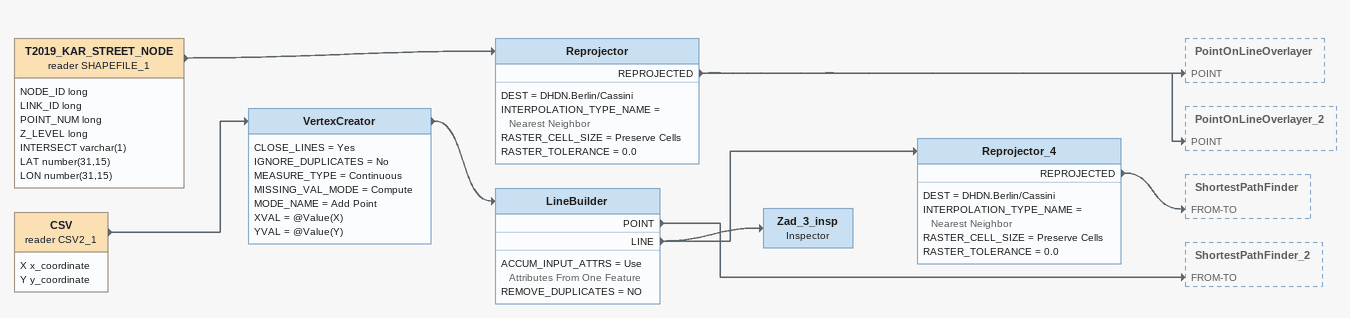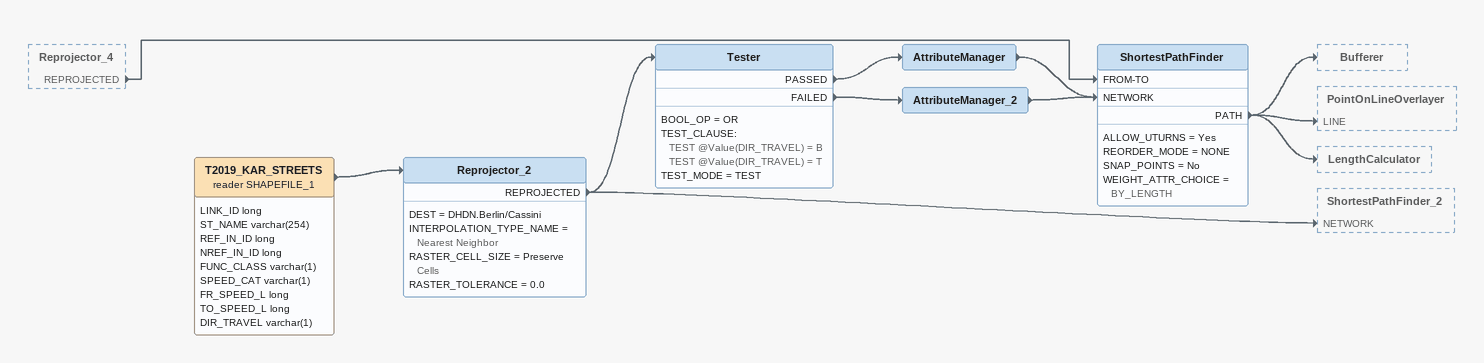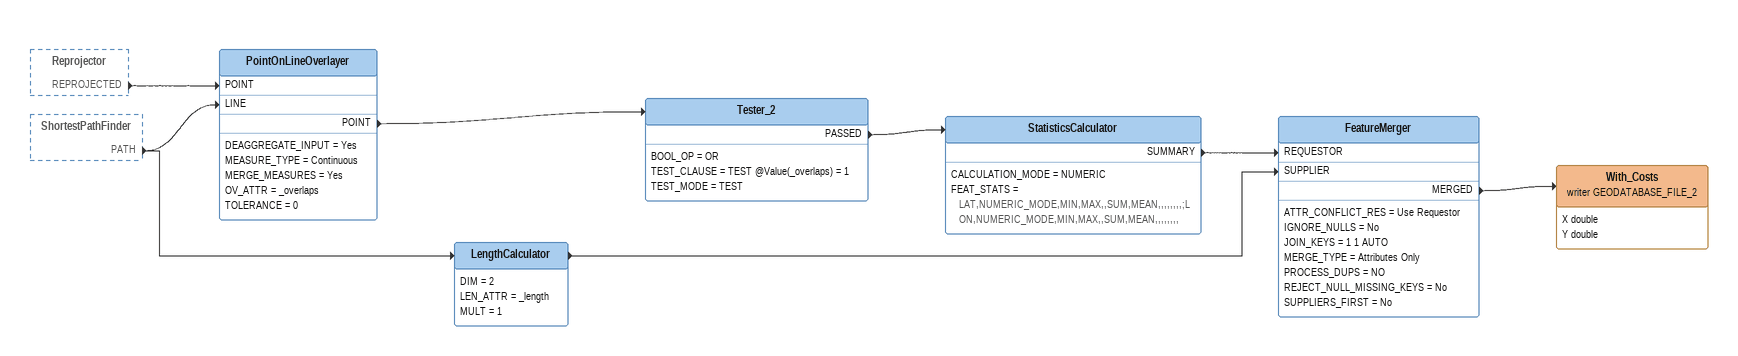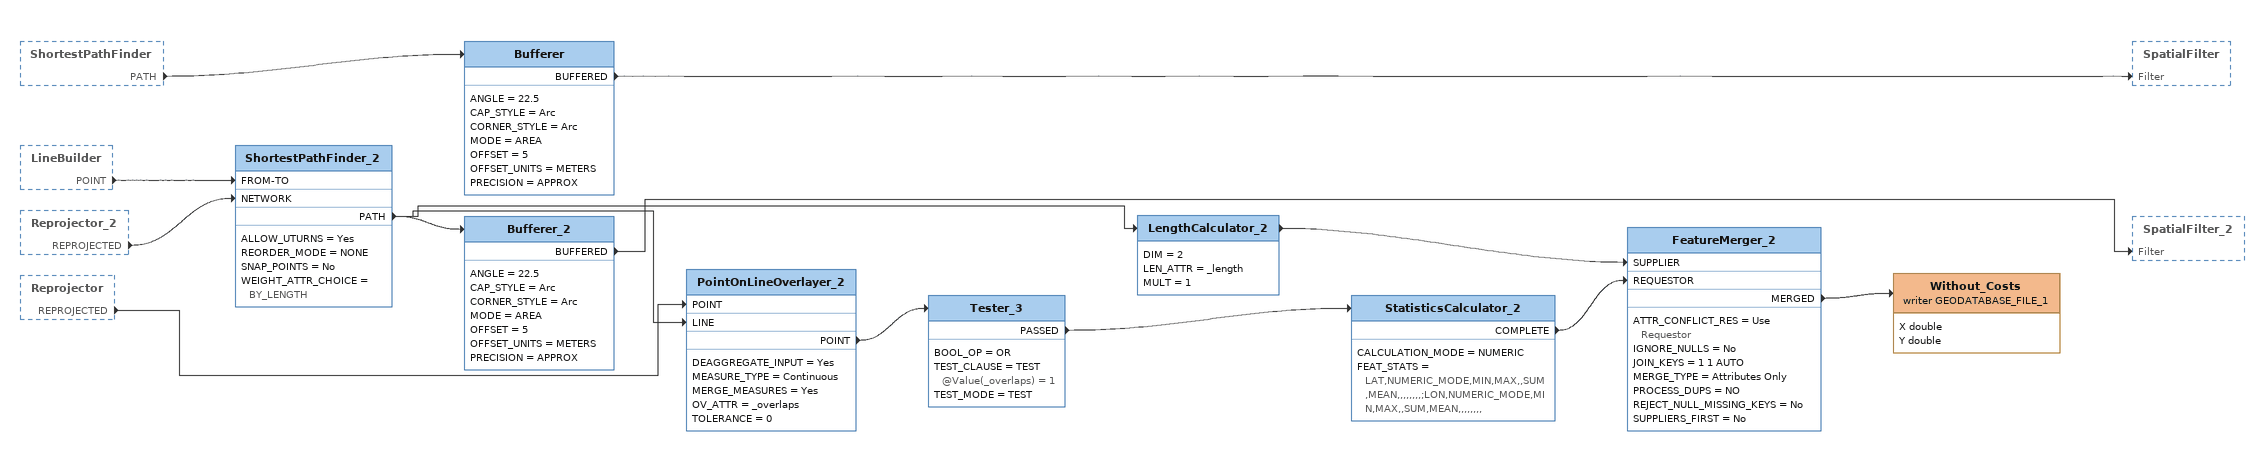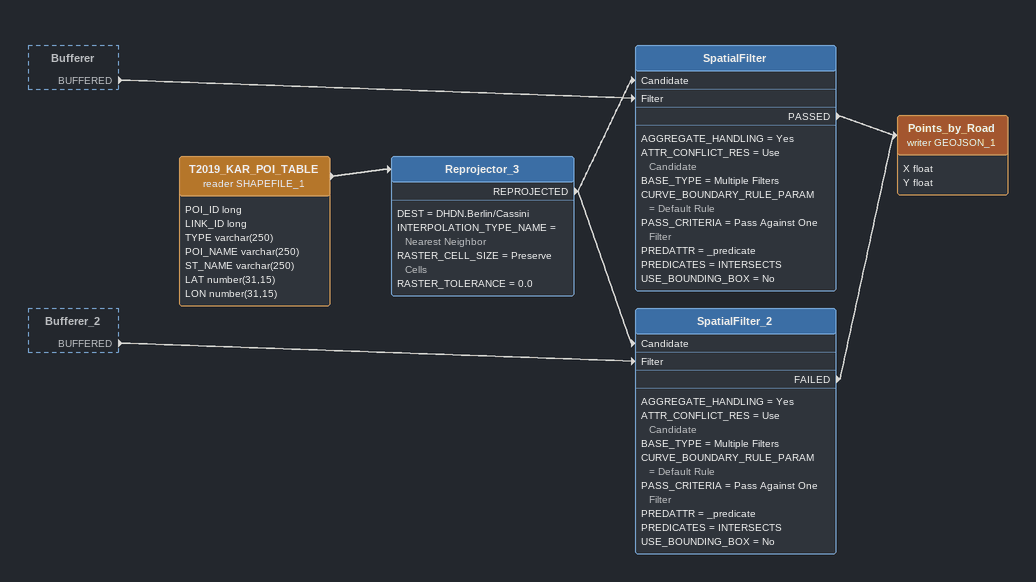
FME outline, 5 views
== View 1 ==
CSV (reader CSV2_1)
    attributes: X x_coordinate, Y y_coordinate
    -> VertexCreator
VertexCreator
    CLOSE_LINES = Yes
    IGNORE_DUPLICATES = No
    MEASURE_TYPE = Continuous
    MISSING_VAL_MODE = Compute
    MODE_NAME = Add Point
    XVAL = @Value(X)
    YVAL = @Value(Y)
    -> LineBuilder
LineBuilder
    ACCUM_INPUT_ATTRS = Use Attributes From One Feature
    REMOVE_DUPLICATES = NO
    POINT -> ShortestPathFinder_2 [FROM-TO]
    LINE -> Reprojector_4
    LINE -> Zad_3_insp
Reprojector_4
    DEST = DHDN.Berlin/Cassini
    INTERPOLATION_TYPE_NAME = Nearest Neighbor
    RASTER_CELL_SIZE = Preserve Cells
    RASTER_TOLERANCE = 0.0
    REPROJECTED -> ShortestPathFinder [FROM-TO]
Zad_3_insp: Inspector
T2019_KAR_STREET_NODE (reader SHAPEFILE_1)
    attributes: NODE_ID long, LINK_ID long, POINT_NUM long, Z_LEVEL long, INTERSECT varchar(1), LAT number(31,15), LON number(31,15)
    -> Reprojector
Reprojector
    DEST = DHDN.Berlin/Cassini
    INTERPOLATION_TYPE_NAME = Nearest Neighbor
    RASTER_CELL_SIZE = Preserve Cells
    RASTER_TOLERANCE = 0.0
    REPROJECTED -> PointOnLineOverlayer [POINT]
    REPROJECTED -> PointOnLineOverlayer_2 [POINT]

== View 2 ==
Reprojector_4 [outside]
    REPROJECTED -> ShortestPathFinder [FROM-TO]
T2019_KAR_STREETS (reader SHAPEFILE_1)
    attributes: LINK_ID long, ST_NAME varchar(254), REF_IN_ID long, NREF_IN_ID long, FUNC_CLASS varchar(1), SPEED_CAT varchar(1), FR_SPEED_L long, TO_SPEED_L long, DIR_TRAVEL varchar(1)
    -> Reprojector_2
Reprojector_2
    DEST = DHDN.Berlin/Cassini
    INTERPOLATION_TYPE_NAME = Nearest Neighbor
    RASTER_CELL_SIZE = Preserve Cells
    RASTER_TOLERANCE = 0.0
    REPROJECTED -> ShortestPathFinder_2 [NETWORK]
    REPROJECTED -> Tester
Tester
    BOOL_OP = OR
    TEST_CLAUSE:
      TEST @Value(DIR_TRAVEL) = B
      TEST @Value(DIR_TRAVEL) = T
    TEST_MODE = TEST
    PASSED -> AttributeManager
    FAILED -> AttributeManager_2
AttributeManager
    -> ShortestPathFinder [NETWORK]
AttributeManager_2
    -> ShortestPathFinder [NETWORK]
ShortestPathFinder
    ALLOW_UTURNS = Yes
    REORDER_MODE = NONE
    SNAP_POINTS = No
    WEIGHT_ATTR_CHOICE = BY_LENGTH
    PATH -> Bufferer
    PATH -> PointOnLineOverlayer [LINE]
    PATH -> LengthCalculator

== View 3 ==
Reprojector [outside]
    REPROJECTED -> PointOnLineOverlayer [POINT]
ShortestPathFinder [outside]
    PATH -> PointOnLineOverlayer [LINE]
    PATH -> LengthCalculator
PointOnLineOverlayer
    DEAGGREGATE_INPUT = Yes
    MEASURE_TYPE = Continuous
    MERGE_MEASURES = Yes
    OV_ATTR = _overlaps
    TOLERANCE = 0
    POINT -> Tester_2
Tester_2
    BOOL_OP = OR
    TEST_CLAUSE = TEST @Value(_overlaps) = 1
    TEST_MODE = TEST
    PASSED -> StatisticsCalculator
StatisticsCalculator
    CALCULATION_MODE = NUMERIC
    FEAT_STATS = LAT,NUMERIC_MODE,MIN,MAX,,SUM,MEAN,,,,,,,,;LON,NUMERIC_MODE,MIN,MAX,,SUM,MEAN,,,,,,,,
    SUMMARY -> FeatureMerger [REQUESTOR]
LengthCalculator
    DIM = 2
    LEN_ATTR = _length
    MULT = 1
    -> FeatureMerger [SUPPLIER]
FeatureMerger
    ATTR_CONFLICT_RES = Use Requestor
    IGNORE_NULLS = No
    JOIN_KEYS = 1 1 AUTO
    MERGE_TYPE = Attributes Only
    PROCESS_DUPS = NO
    REJECT_NULL_MISSING_KEYS = No
    SUPPLIERS_FIRST = No
    MERGED -> With_Costs (writer GEODATABASE_FILE_2)
With_Costs (writer GEODATABASE_FILE_2)
    attributes: X double, Y double

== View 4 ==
ShortestPathFinder [outside]
    PATH -> Bufferer
LineBuilder [outside]
    POINT -> ShortestPathFinder_2 [FROM-TO]
Reprojector_2 [outside]
    REPROJECTED -> ShortestPathFinder_2 [NETWORK]
Reprojector [outside]
    REPROJECTED -> PointOnLineOverlayer_2 [POINT]
Bufferer
    ANGLE = 22.5
    CAP_STYLE = Arc
    CORNER_STYLE = Arc
    MODE = AREA
    OFFSET = 5
    OFFSET_UNITS = METERS
    PRECISION = APPROX
    BUFFERED -> SpatialFilter [Filter]
ShortestPathFinder_2
    ALLOW_UTURNS = Yes
    REORDER_MODE = NONE
    SNAP_POINTS = No
    WEIGHT_ATTR_CHOICE = BY_LENGTH
    PATH -> Bufferer_2
    PATH -> PointOnLineOverlayer_2 [LINE]
    PATH -> LengthCalculator_2
Bufferer_2
    ANGLE = 22.5
    CAP_STYLE = Arc
    CORNER_STYLE = Arc
    MODE = AREA
    OFFSET = 5
    OFFSET_UNITS = METERS
    PRECISION = APPROX
    BUFFERED -> SpatialFilter_2 [Filter]
LengthCalculator_2
    DIM = 2
    LEN_ATTR = _length
    MULT = 1
    -> FeatureMerger_2 [SUPPLIER]
PointOnLineOverlayer_2
    DEAGGREGATE_INPUT = Yes
    MEASURE_TYPE = Continuous
    MERGE_MEASURES = Yes
    OV_ATTR = _overlaps
    TOLERANCE = 0
    POINT -> Tester_3
Tester_3
    BOOL_OP = OR
    TEST_CLAUSE = TEST @Value(_overlaps) = 1
    TEST_MODE = TEST
    PASSED -> StatisticsCalculator_2
StatisticsCalculator_2
    CALCULATION_MODE = NUMERIC
    FEAT_STATS = LAT,NUMERIC_MODE,MIN,MAX,,SUM,MEAN,,,,,,,,;LON,NUMERIC_MODE,MIN,MAX,,SUM,MEAN,,,,,,,,
    COMPLETE -> FeatureMerger_2 [REQUESTOR]
FeatureMerger_2
    ATTR_CONFLICT_RES = Use Requestor
    IGNORE_NULLS = No
    JOIN_KEYS = 1 1 AUTO
    MERGE_TYPE = Attributes Only
    PROCESS_DUPS = NO
    REJECT_NULL_MISSING_KEYS = No
    SUPPLIERS_FIRST = No
    MERGED -> Without_Costs (writer GEODATABASE_FILE_1)
Without_Costs (writer GEODATABASE_FILE_1)
    attributes: X double, Y double

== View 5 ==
Bufferer [outside]
    BUFFERED -> SpatialFilter [Filter]
Bufferer_2 [outside]
    BUFFERED -> SpatialFilter_2 [Filter]
T2019_KAR_POI_TABLE (reader SHAPEFILE_1)
    attributes: POI_ID long, LINK_ID long, TYPE varchar(250), POI_NAME varchar(250), ST_NAME varchar(250), LAT number(31,15), LON number(31,15)
    -> Reprojector_3
Reprojector_3
    DEST = DHDN.Berlin/Cassini
    INTERPOLATION_TYPE_NAME = Nearest Neighbor
    RASTER_CELL_SIZE = Preserve Cells
    RASTER_TOLERANCE = 0.0
    REPROJECTED -> SpatialFilter [Candidate]
    REPROJECTED -> SpatialFilter_2 [Candidate]
SpatialFilter
    AGGREGATE_HANDLING = Yes
    ATTR_CONFLICT_RES = Use Candidate
    BASE_TYPE = Multiple Filters
    CURVE_BOUNDARY_RULE_PARAM = Default Rule
    PASS_CRITERIA = Pass Against One Filter
    PREDATTR = _predicate
    PREDICATES = INTERSECTS
    USE_BOUNDING_BOX = No
    PASSED -> Points_by_Road (writer GEOJSON_1)
SpatialFilter_2
    AGGREGATE_HANDLING = Yes
    ATTR_CONFLICT_RES = Use Candidate
    BASE_TYPE = Multiple Filters
    CURVE_BOUNDARY_RULE_PARAM = Default Rule
    PASS_CRITERIA = Pass Against One Filter
    PREDATTR = _predicate
    PREDICATES = INTERSECTS
    USE_BOUNDING_BOX = No
    FAILED -> Points_by_Road (writer GEOJSON_1)
Points_by_Road (writer GEOJSON_1)
    attributes: X float, Y float
